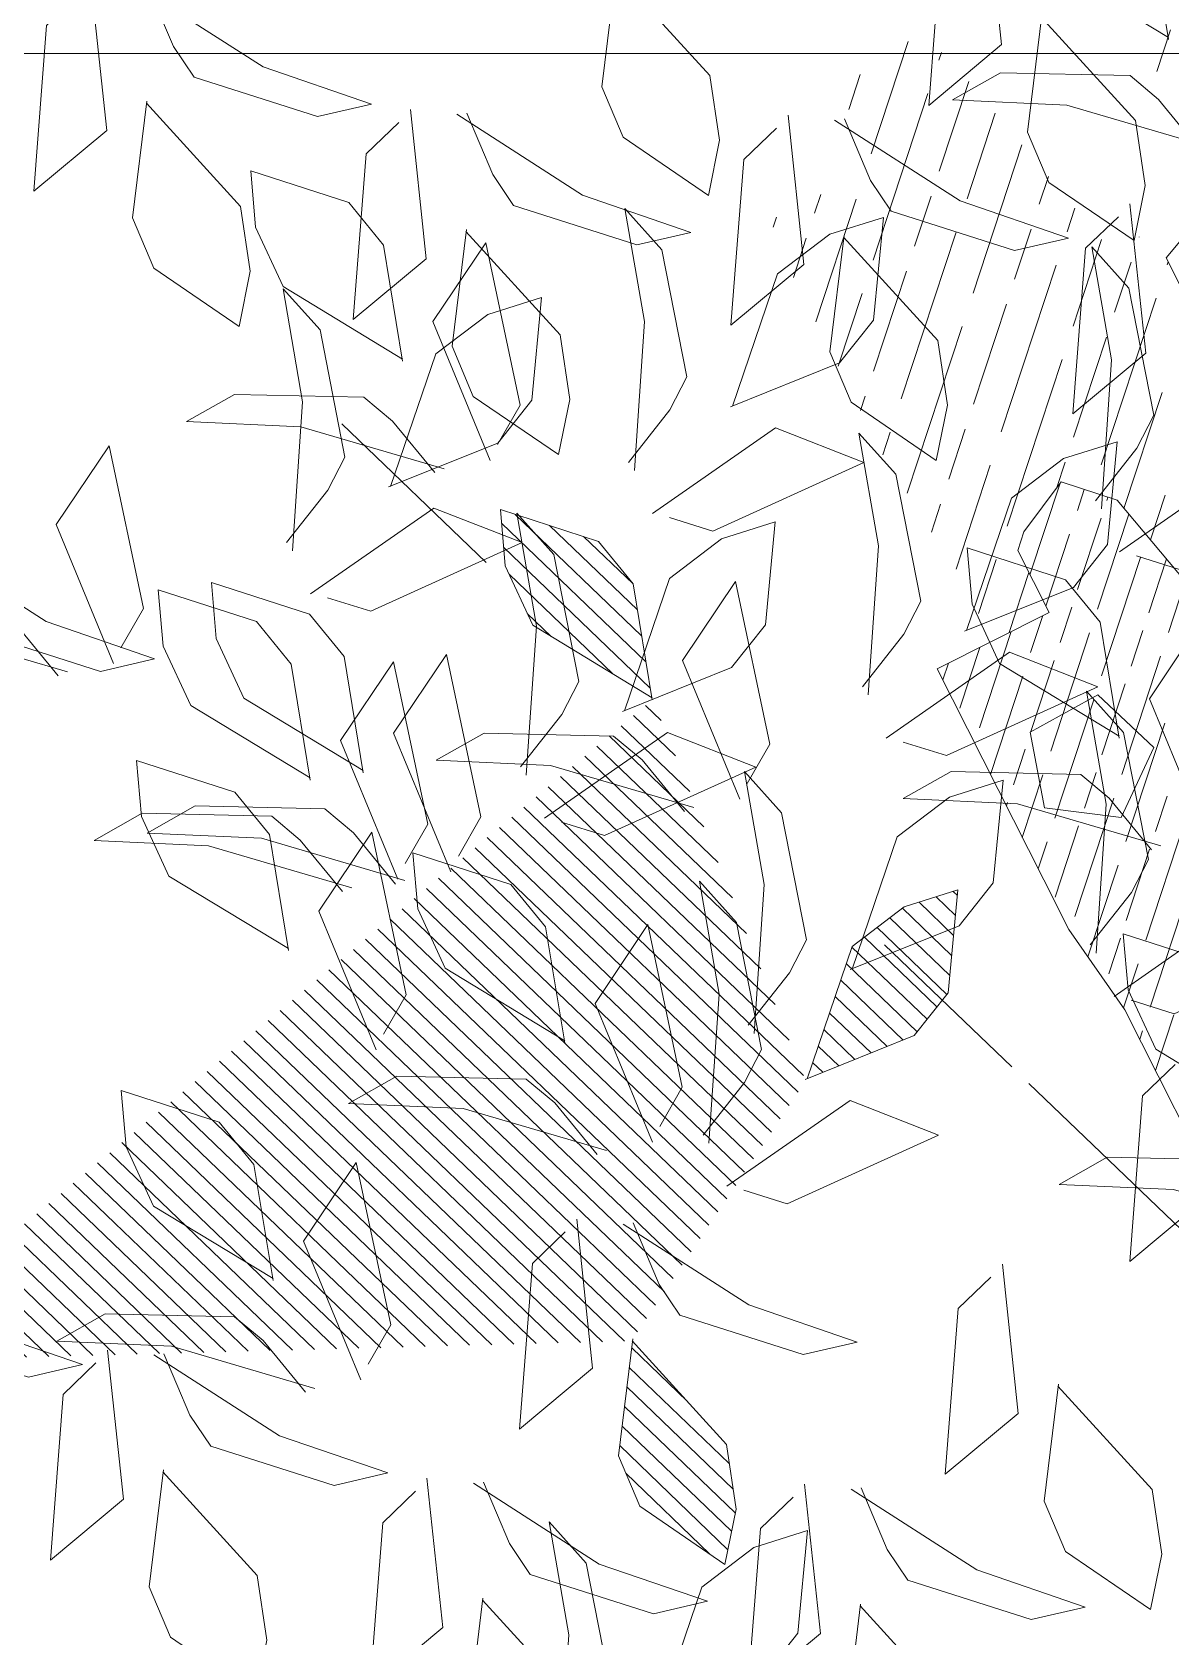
# Model space of a CAD drawing. Header units: millimetres. Extents: x 29001 to 40804, y -8833 to -5892.
# Drawn here: x 29465.57 to 29473.07, y -8287.31 to -8276.74 of the extents above; entities that cross this region are included whole.
import ezdxf

# ---------------------------------------------------------------- set-up
doc = ezdxf.new("R2010")
doc.units = ezdxf.units.MM
doc.layers.get('0').update_dxf_attribs({"lineweight": 0})
for name, color, linetype, lineweight in [('250', 250, 'Continuous', 0), ('251', 251, 'Continuous', 0), ('252', 252, 'Continuous', 0), ('ARBOL', 3, 'Continuous', 0), ('xxx_Auto_Tefris_Tefris', 32, 'Continuous', 0)]:
    doc.layers.add(name, color=color, linetype=linetype, lineweight=lineweight)

# ---------------------------------------------------------------- blocks, each defined once
blk = doc.blocks.new('cc')
at = {"color": 66, "linetype": 'Continuous', "true_color": 0x608d07}
for p, q in [((-3.3671, -1.0973), (-3.5008, -1.0201)), ((-3.4568, -1.1214), (-3.4767, -1.1098)), ((-3.1155, -1.3184), (-3.3999, -1.1542)), ((-3.3474, -1.2603), (-3.4538, -1.199)), ((-3.3376, -1.3418), (-3.4229, -1.2926)), ((-3.0062, -1.4574), (-3.2906, -1.2932)), ((-3.214, -1.489), (-3.4342, -1.3619)), ((-3.1243, -1.465), (-3.295, -1.3665)), ((-3.1047, -1.628), (-3.3891, -1.4638)), ((-2.9964, -1.5389), (-3.0817, -1.4896)), ((-3.2228, -1.6356), (-3.3935, -1.5371)), ((-2.8728, -1.686), (-3.1572, -1.5218)), ((-3.3125, -1.6596), (-3.3774, -1.6222)), ((-3.0949, -1.7095), (-3.1802, -1.6602)), ((-2.7635, -1.825), (-3.0478, -1.6608)), ((-3.2032, -1.7986), (-3.3534, -1.7119)), ((-2.9713, -1.8566), (-3.2557, -1.6925)), ((-2.8816, -1.8326), (-3.0522, -1.7341)), ((-3.3213, -1.8062), (-3.3293, -1.8016)), ((-3.1934, -1.8801), (-3.2787, -1.8308)), ((-2.862, -1.9956), (-3.1463, -1.8314)), ((-2.7536, -1.9065), (-2.8389, -1.8572)), ((-2.5842, -1.9285), (-2.7066, -1.8578)), ((-3.0698, -2.0273), (-3.3053, -1.8913)), ((-2.6301, -2.0537), (-2.9144, -1.8895)), ((-2.9801, -2.0032), (-3.1507, -1.9047)), ((-2.5818, -2.0057), (-2.711, -1.9311)), ((-3.0138, -2.1354), (-3.2448, -2.002)), ((-2.8521, -2.0771), (-2.9375, -2.0279)), ((-2.5771, -2.1601), (-2.8051, -2.0284)), ((-2.9241, -2.1114), (-3.0129, -2.0601)), ((-3.1035, -2.1595), (-3.2492, -2.0753)), ((-2.6389, -2.2002), (-2.8095, -2.1017)), ((-2.7286, -2.2243), (-2.9014, -2.1245)), ((-3.1932, -2.1835), (-3.2332, -2.1604)), ((-2.6578, -2.341), (-2.8774, -2.2142)), ((-2.5884, -2.2294), (-2.5962, -2.2249)), ((-2.6213, -2.2862), (-2.6717, -2.2571))]:
    blk.add_line(p, q, dxfattribs=at)
at = {"layer": '250', "color": 66, "true_color": 0x608d07}
for points in [[(-3.606, -0.6275), (-3.4545, -1.193), (-3.4236, -1.4498), (-3.3857, -1.5912), (-3.2247, -2.1919), (-2.9062, -2.1066), (-2.8588, -2.2833), (-2.814, -2.3091), (-2.6535, -2.3419), (-2.5757, -2.2074), (-2.5951, -1.5687)], [(-2.1485, -2.2444), (-2.0538, -2.5978), (-1.7776, -2.6375)]]:
    blk.add_lwpolyline(points, dxfattribs=at)
at = {"layer": '251', "color": 66, "linetype": 'Continuous', "true_color": 0x608d07}
for p, q in [((-2.472, -2.1332), (-2.5798, -2.0709)), ((-2.8757, -2.2204), (-3.02, -2.1371)), ((-2.2981, -2.3404), (-2.5765, -2.1796)), ((-2.9171, -2.3032), (-3.0467, -2.2284)), ((-2.1441, -2.536), (-2.5445, -2.3049)), ((-2.7632, -2.4989), (-3.0129, -2.3547)), ((-2.4367, -2.5806), (-2.8371, -2.3494)), ((-2.6107, -2.3734), (-2.6717, -2.3381)), ((-2.3104, -2.5467), (-2.5506, -2.4081)), ((-2.9295, -2.5096), (-2.9965, -2.4709)), ((-2.7494, -2.6136), (-2.8695, -2.5443)), ((-2.2828, -2.7762), (-2.6831, -2.5451)), ((-2.5754, -2.8208), (-2.9758, -2.5896)), ((-2.1303, -2.6508), (-2.2504, -2.5814)), ((-2.0569, -2.5864), (-2.064, -2.5822)), ((-2.4491, -2.7869), (-2.6893, -2.6483)), ((-2.1491, -2.7467), (-2.3567, -2.6268)), ((-2.0698, -2.6857), (-2.0702, -2.6854)), ((-2.9019, -2.7391), (-2.9562, -2.7077)), ((-2.4215, -3.0164), (-2.8218, -2.7853)), ((-2.269, -2.891), (-2.3891, -2.8216)), ((-2.1458, -2.8553), (-2.2027, -2.8224)), ((-2.8881, -2.8538), (-2.9224, -2.834)), ((-2.1392, -3.0726), (-2.4954, -2.867)), ((-2.5878, -3.0272), (-2.828, -2.8885)), ((-2.1425, -2.964), (-2.2089, -2.9256)), ((-2.7141, -3.061), (-2.8885, -2.9603)), ((-1.6451, -3.0376), (-1.7455, -2.9797)), ((-2.4077, -3.1312), (-2.5278, -3.0618)), ((-2.1359, -3.1813), (-2.3414, -3.0627)), ((-2.5602, -3.2566), (-2.8547, -3.0866)), ((-2.2337, -3.3384), (-2.634, -3.1072)), ((-2.1326, -3.2899), (-2.3476, -3.1658)), ((-2.7265, -3.2674), (-2.8209, -3.2129)), ((-2.6217, -3.3279), (-2.6664, -3.302)), ((-2.1816, -3.4752), (-2.4508, -3.3198)), ((-2.748, -3.3617), (-2.7727, -3.3474)), ((-2.1354, -3.3951), (-2.1536, -3.3846)), ((-2.3336, -3.4942), (-2.417, -3.4461))]:
    blk.add_line(p, q, dxfattribs=at)
at = {"layer": 'ARBOL', "color": 66, "true_color": 0x608d07}
blk.add_lwpolyline([(-2.9373, -1.6572), (-3.1241, -1.5777), (-3.2575, -1.7308), (-3.1531, -1.9049), (-2.9552, -1.8594)], close=True, dxfattribs=at)
blk = doc.blocks.new('U1')
at = {"lineweight": 0}
h = blk.add_hatch(dxfattribs=at)
h.set_pattern_fill('ANSI31', color=41, scale=0.11949, style=0)
h.set_pattern_definition([(45, (-1654800.15585, 54996.655911), (-0.0105615167031, 0.0105615167031), [])])
edge = h.paths.add_edge_path()
edge.add_line((-2359701.9156, 78423.2977), (-2359701.8996, 78423.4079))
edge.add_line((-2359701.8996, 78423.4079), (-2359701.8677, 78423.4488))
edge.add_line((-2359701.8677, 78423.4488), (-2359701.7754, 78423.4807))
edge.add_line((-2359701.7754, 78423.4807), (-2359701.7789, 78423.4275))
edge.add_line((-2359701.7789, 78423.4275), (-2359701.8038, 78423.3707))
edge.add_line((-2359701.8038, 78423.3707), (-2359701.9156, 78423.2997))
edge.add_line((-2359702.0529, 78422.9354), (-2359702.1571, 78422.9747))
edge.add_line((-2359702.1571, 78422.9747), (-2359702.1901, 78423.0147))
edge.add_line((-2359702.1901, 78423.0147), (-2359702.2014, 78423.1118))
edge.add_line((-2359702.2014, 78423.1118), (-2359702.1502, 78423.0968))
edge.add_line((-2359702.1502, 78423.0968), (-2359702.1001, 78423.0603))
edge.add_line((-2359702.1001, 78423.0603), (-2359702.0548, 78422.9358))
edge.add_line((-2359701.8847, 78422.693), (-2359701.8689, 78422.5827))
edge.add_line((-2359701.8689, 78422.5827), (-2359701.888, 78422.5345))
edge.add_line((-2359701.888, 78422.5345), (-2359701.9676, 78422.4778))
edge.add_line((-2359701.9676, 78422.4778), (-2359701.9792, 78422.5299))
edge.add_line((-2359701.9792, 78422.5299), (-2359701.9714, 78422.5914))
edge.add_line((-2359701.9714, 78422.5914), (-2359701.8841, 78422.6911))
edge.add_line((-2359701.1503, 78422.6866), (-2359701.1345, 78422.5763))
edge.add_line((-2359701.1345, 78422.5763), (-2359701.1537, 78422.5281))
edge.add_line((-2359701.1537, 78422.5281), (-2359701.2332, 78422.4714))
edge.add_line((-2359701.2332, 78422.4714), (-2359701.2449, 78422.5235))
edge.add_line((-2359701.2449, 78422.5235), (-2359701.237, 78422.585))
edge.add_line((-2359701.237, 78422.585), (-2359701.1497, 78422.6847))
at = {"lineweight": 0, "true_color": 0x6c822b}
h = blk.add_hatch(dxfattribs=at)
h.set_pattern_fill('ANSI31', color=67, scale=0.11949, style=0)
h.set_pattern_definition([(45, (-1654801.206286, 54993.366467), (-0.0105615167031, 0.0105615167031), [])])
edge = h.paths.add_edge_path()
edge.add_line((-2359702.5956, 78419.4657), (-2359702.5797, 78419.576))
edge.add_line((-2359702.5797, 78419.576), (-2359702.5477, 78419.6168))
edge.add_line((-2359702.5477, 78419.6168), (-2359702.4554, 78419.6487))
edge.add_line((-2359702.4554, 78419.6487), (-2359702.459, 78419.5955))
edge.add_line((-2359702.459, 78419.5955), (-2359702.4838, 78419.5387))
edge.add_line((-2359702.4838, 78419.5387), (-2359702.5957, 78419.4677))
edge.add_line((-2359702.8765, 78419.6852), (-2359702.8606, 78419.7954))
edge.add_line((-2359702.8606, 78419.7954), (-2359702.8286, 78419.8362))
edge.add_line((-2359702.8286, 78419.8362), (-2359702.7363, 78419.8682))
edge.add_line((-2359702.7363, 78419.8682), (-2359702.7398, 78419.8149))
edge.add_line((-2359702.7398, 78419.8149), (-2359702.7647, 78419.7582))
edge.add_line((-2359702.7647, 78419.7582), (-2359702.8766, 78419.6872))
edge.add_line((-2359703.263, 78420.0672), (-2359703.3672, 78420.1065))
edge.add_line((-2359703.3672, 78420.1065), (-2359703.4002, 78420.1465))
edge.add_line((-2359703.4002, 78420.1465), (-2359703.4115, 78420.2436))
edge.add_line((-2359703.4115, 78420.2436), (-2359703.3603, 78420.2286))
edge.add_line((-2359703.3603, 78420.2286), (-2359703.3101, 78420.1921))
edge.add_line((-2359703.3101, 78420.1921), (-2359703.2649, 78420.0676))
edge.add_line((-2359703.5162, 78419.5503), (-2359703.5004, 78419.4401))
edge.add_line((-2359703.5004, 78419.4401), (-2359703.5196, 78419.3919))
edge.add_line((-2359703.5196, 78419.3919), (-2359703.5991, 78419.3352))
edge.add_line((-2359703.5991, 78419.3352), (-2359703.6107, 78419.3873))
edge.add_line((-2359703.6107, 78419.3873), (-2359703.6029, 78419.4488))
edge.add_line((-2359703.6029, 78419.4488), (-2359703.5156, 78419.5484))
edge.add_line((-2359703.1458, 78419.1482), (-2359703.13, 78419.0379))
edge.add_line((-2359703.13, 78419.0379), (-2359703.1492, 78418.9898))
edge.add_line((-2359703.1492, 78418.9898), (-2359703.2288, 78418.9331))
edge.add_line((-2359703.2288, 78418.9331), (-2359703.2404, 78418.9852))
edge.add_line((-2359703.2404, 78418.9852), (-2359703.2325, 78419.0467))
edge.add_line((-2359703.2325, 78419.0467), (-2359703.1453, 78419.1463))
edge.add_line((-2359702.3754, 78420.1489), (-2359702.3595, 78420.2592))
edge.add_line((-2359702.3595, 78420.2592), (-2359702.3275, 78420.3))
edge.add_line((-2359702.3275, 78420.3), (-2359702.2352, 78420.3319))
edge.add_line((-2359702.2352, 78420.3319), (-2359702.2388, 78420.2787))
edge.add_line((-2359702.2388, 78420.2787), (-2359702.2636, 78420.2219))
edge.add_line((-2359702.2636, 78420.2219), (-2359702.3755, 78420.1509))
h = blk.add_hatch(dxfattribs=at)
h.set_pattern_fill('ANSI31', color=67, scale=0.1195, style=0)
edge = h.paths.add_edge_path()
edge.add_line((-2359701.9845, 78417.9483), (-2359701.9685, 78418.0585))
edge.add_line((-2359701.9685, 78418.0585), (-2359701.9366, 78418.0993))
edge.add_line((-2359701.9366, 78418.0993), (-2359701.8442, 78418.1313))
edge.add_line((-2359701.8442, 78418.1313), (-2359701.8478, 78418.0781))
edge.add_line((-2359701.8478, 78418.0781), (-2359701.8726, 78418.0213))
edge.add_line((-2359701.8726, 78418.0213), (-2359701.9845, 78417.9503))
edge.add_line((-2359702.2653, 78418.1678), (-2359702.2494, 78418.278))
edge.add_line((-2359702.2494, 78418.278), (-2359702.2174, 78418.3188))
edge.add_line((-2359702.2174, 78418.3188), (-2359702.1251, 78418.3508))
edge.add_line((-2359702.1251, 78418.3508), (-2359702.1287, 78418.2975))
edge.add_line((-2359702.1287, 78418.2975), (-2359702.1535, 78418.2407))
edge.add_line((-2359702.1535, 78418.2407), (-2359702.2654, 78418.1697))
edge.add_line((-2359702.6518, 78418.5498), (-2359702.756, 78418.5891))
edge.add_line((-2359702.756, 78418.5891), (-2359702.789, 78418.6291))
edge.add_line((-2359702.789, 78418.6291), (-2359702.8003, 78418.7261))
edge.add_line((-2359702.8003, 78418.7261), (-2359702.7491, 78418.7112))
edge.add_line((-2359702.7491, 78418.7112), (-2359702.699, 78418.6747))
edge.add_line((-2359702.699, 78418.6747), (-2359702.6537, 78418.5502))
edge.add_line((-2359702.905, 78418.0329), (-2359702.8892, 78417.9226))
edge.add_line((-2359702.8892, 78417.9226), (-2359702.9084, 78417.8744))
edge.add_line((-2359702.9084, 78417.8744), (-2359702.9879, 78417.8178))
edge.add_line((-2359702.9879, 78417.8178), (-2359702.9995, 78417.8698))
edge.add_line((-2359702.9995, 78417.8698), (-2359702.9917, 78417.9313))
edge.add_line((-2359702.9917, 78417.9313), (-2359702.9044, 78418.031))
edge.add_line((-2359702.5347, 78417.6308), (-2359702.5189, 78417.5205))
edge.add_line((-2359702.5189, 78417.5205), (-2359702.538, 78417.4723))
edge.add_line((-2359702.538, 78417.4723), (-2359702.6176, 78417.4156))
edge.add_line((-2359702.6176, 78417.4156), (-2359702.6292, 78417.4677))
edge.add_line((-2359702.6292, 78417.4677), (-2359702.6214, 78417.5292))
edge.add_line((-2359702.6214, 78417.5292), (-2359702.5341, 78417.6289))
edge.add_line((-2359701.7643, 78418.6315), (-2359701.7483, 78418.7417))
edge.add_line((-2359701.7483, 78418.7417), (-2359701.7164, 78418.7826))
edge.add_line((-2359701.7164, 78418.7826), (-2359701.624, 78418.8145))
edge.add_line((-2359701.624, 78418.8145), (-2359701.6276, 78418.7613))
edge.add_line((-2359701.6276, 78418.7613), (-2359701.6524, 78418.7045))
edge.add_line((-2359701.6524, 78418.7045), (-2359701.7643, 78418.6335))
at = {"color": 67, "lineweight": 0, "true_color": 0x6c822b}
for points in [[(-2359701.7141, 78423.517), (-2359701.6751, 78423.5666), (-2359701.6484, 78423.5897), (-2359701.5259, 78423.595), (-2359701.4798, 78423.5702), (-2359701.5881, 78423.5631), (-2359701.723, 78423.5205)], [(-2359701.9354, 78423.47), (-2359701.9761, 78423.4563), (-2359702.1207, 78423.5184), (-2359702.0377, 78423.5528), (-2359701.9194, 78423.474)], [(-2359702.1149, 78423.306), (-2359702.155, 78423.3549), (-2359702.1718, 78423.3858), (-2359702.1506, 78423.5066), (-2359702.1164, 78423.5463), (-2359702.1328, 78423.439), (-2359702.1203, 78423.2981)], [(-2359702.2125, 78423.3567), (-2359702.3168, 78423.396), (-2359702.3497, 78423.436), (-2359702.361, 78423.533), (-2359702.3098, 78423.5181), (-2359702.2597, 78423.4816), (-2359702.2145, 78423.3571)], [(-2359701.9156, 78423.2977), (-2359701.8996, 78423.4079), (-2359701.8677, 78423.4488), (-2359701.7754, 78423.4807), (-2359701.7789, 78423.4275), (-2359701.8038, 78423.3707), (-2359701.9156, 78423.2997)], [(-2359702.0039, 78423.2167), (-2359702.026, 78423.2536), (-2359701.9966, 78423.4081), (-2359701.945, 78423.3345), (-2359701.9966, 78423.202)], [(-2359701.7289, 78423.1534), (-2359701.751, 78423.1902), (-2359701.7215, 78423.3447), (-2359701.67, 78423.2711), (-2359701.7215, 78423.1387)], [(-2359702.1525, 78423.2529), (-2359702.1932, 78423.2393), (-2359702.3378, 78423.3013), (-2359702.2548, 78423.3358), (-2359702.1365, 78423.257)], [(-2359702.3256, 78423.0571), (-2359702.3657, 78423.1059), (-2359702.3825, 78423.1369), (-2359702.3613, 78423.2577), (-2359702.3271, 78423.2974), (-2359702.3435, 78423.1901), (-2359702.331, 78423.0492)], [(-2359701.944, 78423.1914), (-2359701.905, 78423.2411), (-2359701.8783, 78423.2642), (-2359701.7558, 78423.2695), (-2359701.7097, 78423.2447), (-2359701.818, 78423.2376), (-2359701.9529, 78423.195)], [(-2359701.5663, 78423.0674), (-2359701.5503, 78423.1776), (-2359701.5184, 78423.2184), (-2359701.426, 78423.2504), (-2359701.4296, 78423.1971), (-2359701.4544, 78423.1403), (-2359701.5663, 78423.0694)], [(-2359701.6689, 78423.1281), (-2359701.6299, 78423.1777), (-2359701.6033, 78423.2008), (-2359701.4807, 78423.2061), (-2359701.4346, 78423.1813), (-2359701.5429, 78423.1742), (-2359701.6778, 78423.1316)], [(-2359701.6546, 78422.9864), (-2359701.6767, 78423.0232), (-2359701.6473, 78423.1778), (-2359701.5957, 78423.1042), (-2359701.6473, 78422.9717)], [(-2359701.8261, 78422.9746), (-2359701.8101, 78423.0849), (-2359701.7782, 78423.1257), (-2359701.6859, 78423.1576), (-2359701.6894, 78423.1044), (-2359701.7143, 78423.0476), (-2359701.8261, 78422.9766)], [(-2359702.0529, 78422.9354), (-2359702.1571, 78422.9747), (-2359702.1901, 78423.0147), (-2359702.2014, 78423.1118), (-2359702.1502, 78423.0968), (-2359702.1001, 78423.0603), (-2359702.0548, 78422.9358)], [(-2359701.9552, 78422.8847), (-2359701.9954, 78422.9336), (-2359702.0121, 78422.9646), (-2359701.991, 78423.0853), (-2359701.9568, 78423.1251), (-2359701.9732, 78423.0178), (-2359701.9606, 78422.8768)], [(-2359702.3632, 78423.004), (-2359702.4039, 78422.9904), (-2359702.5485, 78423.0524), (-2359702.4656, 78423.0869), (-2359702.3473, 78423.008)], [(-2359701.9144, 78422.8937), (-2359701.9365, 78422.9305), (-2359701.9071, 78423.085), (-2359701.8555, 78423.0114), (-2359701.9071, 78422.8789)], [(-2359702.4974, 78422.8841), (-2359702.4815, 78422.9943), (-2359702.4495, 78423.0352), (-2359702.3572, 78423.0671), (-2359702.3607, 78423.0139), (-2359702.3856, 78422.9571), (-2359702.4974, 78422.8861)], [(-2359702.4038, 78422.9424), (-2359702.3723, 78422.9133), (-2359702.3569, 78422.7567), (-2359702.4271, 78422.8128), (-2359702.4151, 78422.9544)], [(-2359701.8545, 78422.8684), (-2359701.8155, 78422.918), (-2359701.7888, 78422.9411), (-2359701.6663, 78422.9464), (-2359701.6202, 78422.9216), (-2359701.7285, 78422.9145), (-2359701.8634, 78422.8719)], [(-2359701.5452, 78422.7552), (-2359701.5293, 78422.8654), (-2359701.4973, 78422.9062), (-2359701.405, 78422.9382), (-2359701.4085, 78422.8849), (-2359701.4334, 78422.8281), (-2359701.5452, 78422.7572)], [(-2359701.9929, 78422.8317), (-2359702.0336, 78422.818), (-2359702.1782, 78422.8801), (-2359702.0952, 78422.9146), (-2359701.9769, 78422.8357)], [(-2359702.5259, 78422.7778), (-2359702.4868, 78422.8275), (-2359702.4602, 78422.8506), (-2359702.3376, 78422.8559), (-2359702.2915, 78422.8311), (-2359702.3998, 78422.824), (-2359702.5347, 78422.7814)], [(-2359701.8874, 78422.8029), (-2359701.9108, 78422.7442), (-2359701.9299, 78422.7146), (-2359702.0459, 78422.6749), (-2359702.0972, 78422.6857), (-2359701.9953, 78422.7231), (-2359701.8779, 78422.802)], [(-2359701.8227, 78422.7956), (-2359701.7912, 78422.7665), (-2359701.7758, 78422.6099), (-2359701.846, 78422.666), (-2359701.834, 78422.8076)], [(-2359701.153, 78422.7966), (-2359701.1765, 78422.7379), (-2359701.1955, 78422.7082), (-2359701.3116, 78422.6686), (-2359701.3629, 78422.6794), (-2359701.261, 78422.7167), (-2359701.1435, 78422.7957)], [(-2359702.225, 78422.7445), (-2359702.1935, 78422.7154), (-2359702.1781, 78422.5588), (-2359702.2483, 78422.6149), (-2359702.2363, 78422.7565)], [(-2359701.5737, 78422.6489), (-2359701.5346, 78422.6986), (-2359701.508, 78422.7217), (-2359701.3855, 78422.727), (-2359701.3393, 78422.7021), (-2359701.4476, 78422.695), (-2359701.5825, 78422.6524)], [(-2359701.8847, 78422.693), (-2359701.8689, 78422.5827), (-2359701.888, 78422.5345), (-2359701.9676, 78422.4778), (-2359701.9792, 78422.5299), (-2359701.9714, 78422.5914), (-2359701.8841, 78422.6911)], [(-2359701.4404, 78422.6881), (-2359701.4638, 78422.6294), (-2359701.4829, 78422.5997), (-2359701.5989, 78422.56), (-2359701.6502, 78422.5709), (-2359701.5483, 78422.6082), (-2359701.4309, 78422.6872)], [(-2359701.3758, 78422.6807), (-2359701.3442, 78422.6516), (-2359701.3288, 78422.495), (-2359701.3991, 78422.5511), (-2359701.387, 78422.6927)], [(-2359702.287, 78422.6419), (-2359702.2712, 78422.5316), (-2359702.2903, 78422.4835), (-2359702.3699, 78422.4268), (-2359702.3815, 78422.4789), (-2359702.3737, 78422.5403), (-2359702.2864, 78422.64)], [(-2359701.6759, 78422.553), (-2359701.6443, 78422.5239), (-2359701.629, 78422.3673), (-2359701.6992, 78422.4234), (-2359701.6871, 78422.5651)], [(-2359701.4377, 78422.5781), (-2359701.4219, 78422.4678), (-2359701.441, 78422.4196), (-2359701.5206, 78422.3629), (-2359701.5322, 78422.415), (-2359701.5244, 78422.4765), (-2359701.4371, 78422.5762)], [(-2359702.0335, 78422.5402), (-2359702.0019, 78422.5112), (-2359701.9866, 78422.3546), (-2359702.0568, 78422.4106), (-2359702.0447, 78422.5523)], [(-2359701.7405, 78422.5604), (-2359701.764, 78422.5017), (-2359701.783, 78422.4721), (-2359701.899, 78422.4324), (-2359701.9503, 78422.4432), (-2359701.8484, 78422.4806), (-2359701.731, 78422.5595)], [(-2359702.0981, 78422.5476), (-2359702.1216, 78422.4889), (-2359702.1406, 78422.4593), (-2359702.2566, 78422.4196), (-2359702.3079, 78422.4304), (-2359702.206, 78422.4678), (-2359702.0886, 78422.5467)], [(-2359701.8004, 78422.2812), (-2359701.8405, 78422.33), (-2359701.8573, 78422.361), (-2359701.8361, 78422.4818), (-2359701.8019, 78422.5215), (-2359701.8183, 78422.4142), (-2359701.8057, 78422.2733)], [(-2359701.898, 78422.3319), (-2359702.0022, 78422.3712), (-2359702.0352, 78422.4112), (-2359702.0465, 78422.5082), (-2359701.9953, 78422.4933), (-2359701.9452, 78422.4568), (-2359701.9, 78422.3322)], [(-2359701.7378, 78422.4504), (-2359701.722, 78422.3402), (-2359701.7412, 78422.292), (-2359701.8207, 78422.2353), (-2359701.8323, 78422.2874), (-2359701.8245, 78422.3489), (-2359701.7372, 78422.4485)], [(-2359702.0954, 78422.4376), (-2359702.0796, 78422.3274), (-2359702.0988, 78422.2792), (-2359702.1783, 78422.2225), (-2359702.1899, 78422.2746), (-2359702.1821, 78422.3361), (-2359702.0948, 78422.4358)], [(-2359702.4151, 78419.1513), (-2359702.3992, 78419.2615), (-2359702.3672, 78419.3023), (-2359702.2749, 78419.3343), (-2359702.2784, 78419.2811), (-2359702.3033, 78419.2243), (-2359702.4151, 78419.1533)], [(-2359702.2336, 78419.2793), (-2359702.202, 78419.2502), (-2359702.1867, 78419.0936), (-2359702.2569, 78419.1497), (-2359702.2448, 78419.2913)], [(-2359701.8933, 78419.2277), (-2359701.8775, 78419.1175), (-2359701.8966, 78419.0693), (-2359701.9762, 78419.0126), (-2359701.9878, 78419.0647), (-2359701.9799, 78419.1262), (-2359701.8927, 78419.2259)], [(-2359701.4489, 78419.2228), (-2359701.4724, 78419.1641), (-2359701.4914, 78419.1345), (-2359701.6075, 78419.0948), (-2359701.6588, 78419.1056), (-2359701.5569, 78419.143), (-2359701.4394, 78419.2219)], [(-2359701.3843, 78419.2155), (-2359701.3527, 78419.1864), (-2359701.3374, 78419.0298), (-2359701.4076, 78419.0858), (-2359701.3955, 78419.2275)], [(-2359702.2955, 78419.1767), (-2359702.2797, 78419.0664), (-2359702.2989, 78419.0182), (-2359702.3785, 78418.9616), (-2359702.3901, 78419.0136), (-2359702.3822, 78419.0751), (-2359702.295, 78419.1748)], [(-2359702.4435, 78419.045), (-2359702.4045, 78419.0947), (-2359702.3779, 78419.1178), (-2359702.2553, 78419.1231), (-2359702.2092, 78419.0983), (-2359702.3175, 78419.0912), (-2359702.4524, 78419.0486)], [(-2359701.6844, 78419.0878), (-2359701.6529, 78419.0587), (-2359701.6375, 78418.9021), (-2359701.7077, 78418.9582), (-2359701.6957, 78419.0998)], [(-2359701.4463, 78419.1128), (-2359701.4305, 78419.0026), (-2359701.4496, 78418.9544), (-2359701.5292, 78418.8977), (-2359701.5408, 78418.9498), (-2359701.533, 78419.0113), (-2359701.4457, 78419.111)], [(-2359702.042, 78419.075), (-2359702.0105, 78419.046), (-2359701.9951, 78418.8894), (-2359702.0653, 78418.9454), (-2359702.0533, 78419.0871)], [(-2359701.7491, 78419.0952), (-2359701.7725, 78419.0365), (-2359701.7916, 78419.0068), (-2359701.9076, 78418.9672), (-2359701.9589, 78418.978), (-2359701.857, 78419.0154), (-2359701.7396, 78419.0943)], [(-2359702.1067, 78419.0824), (-2359702.1301, 78419.0237), (-2359702.1492, 78418.9941), (-2359702.2652, 78418.9544), (-2359702.3165, 78418.9652), (-2359702.2146, 78419.0026), (-2359702.0972, 78419.0815)], [(-2359702.3641, 78418.9844), (-2359702.3325, 78418.9553), (-2359702.3172, 78418.7987), (-2359702.3874, 78418.8548), (-2359702.3753, 78418.9964)], [(-2359701.7464, 78418.9852), (-2359701.7306, 78418.8749), (-2359701.7497, 78418.8268), (-2359701.8293, 78418.7701), (-2359701.8409, 78418.8222), (-2359701.8331, 78418.8836), (-2359701.7458, 78418.9833)], [(-2359702.104, 78418.9724), (-2359702.0882, 78418.8622), (-2359702.1073, 78418.814), (-2359702.1869, 78418.7573), (-2359702.1985, 78418.8094), (-2359702.1907, 78418.8709), (-2359702.1034, 78418.9705)], [(-2359702.337, 78418.7161), (-2359702.3771, 78418.765), (-2359702.3939, 78418.796), (-2359702.3727, 78418.9167), (-2359702.3385, 78418.9565), (-2359702.3549, 78418.8492), (-2359702.3424, 78418.7082)], [(-2359701.6677, 78418.7429), (-2359701.7719, 78418.7822), (-2359701.8049, 78418.8222), (-2359701.8162, 78418.9192), (-2359701.765, 78418.9043), (-2359701.7149, 78418.8678), (-2359701.6696, 78418.7432)], [(-2359701.57, 78418.6922), (-2359701.6101, 78418.741), (-2359701.6269, 78418.772), (-2359701.6058, 78418.8928), (-2359701.5716, 78418.9325), (-2359701.5879, 78418.8252), (-2359701.5754, 78418.6843)], [(-2359702.3746, 78418.6631), (-2359702.4153, 78418.6494), (-2359702.5599, 78418.7115), (-2359702.477, 78418.746), (-2359702.3587, 78418.6671)], [(-2359701.6077, 78418.6391), (-2359701.6484, 78418.6255), (-2359701.793, 78418.6875), (-2359701.71, 78418.722), (-2359701.5917, 78418.6431)], [(-2359701.7871, 78418.4752), (-2359701.8273, 78418.524), (-2359701.8441, 78418.555), (-2359701.8229, 78418.6758), (-2359701.7887, 78418.7155), (-2359701.8051, 78418.6082), (-2359701.7925, 78418.4673)], [(-2359701.8848, 78418.5258), (-2359701.989, 78418.5651), (-2359702.022, 78418.6051), (-2359702.0333, 78418.7022), (-2359701.9821, 78418.6872), (-2359701.932, 78418.6507), (-2359701.8867, 78418.5262)], [(-2359702.3548, 78418.4908), (-2359702.3389, 78418.6011), (-2359702.3069, 78418.6419), (-2359702.2146, 78418.6738), (-2359702.2182, 78418.6206), (-2359702.243, 78418.5638), (-2359702.3549, 78418.4928)], [(-2359702.4432, 78418.4099), (-2359702.4653, 78418.4467), (-2359702.4358, 78418.6012), (-2359702.3843, 78418.5276), (-2359702.4358, 78418.3951)], [(-2359701.8248, 78418.4221), (-2359701.8655, 78418.4085), (-2359702.0101, 78418.4705), (-2359701.9271, 78418.505), (-2359701.8088, 78418.4261)], [(-2359702.3833, 78418.3846), (-2359702.3442, 78418.4342), (-2359702.3176, 78418.4573), (-2359702.1951, 78418.4626), (-2359702.1489, 78418.4378), (-2359702.2572, 78418.4307), (-2359702.3922, 78418.3881)]]:
    blk.add_lwpolyline(points, dxfattribs=at)
at = {"color": 63, "lineweight": 0}
blk.add_lwpolyline([(-2359701.6336, 78422.6742), (-2359701.6557, 78422.711), (-2359701.6262, 78422.8656), (-2359701.5747, 78422.792), (-2359701.6262, 78422.6595)], dxfattribs=at)
at = {"layer": '250', "lineweight": 0}
for points in [[(-2359701.6857, 78423.6232), (-2359701.6698, 78423.7335), (-2359701.6378, 78423.7743), (-2359701.5455, 78423.8062), (-2359701.549, 78423.753), (-2359701.5739, 78423.6962), (-2359701.6857, 78423.6252)], [(-2359701.9954, 78423.5737), (-2359702.0996, 78423.613), (-2359702.1326, 78423.653), (-2359702.1439, 78423.75), (-2359702.0927, 78423.7351), (-2359702.0426, 78423.6986), (-2359701.9974, 78423.5741)], [(-2359701.8978, 78423.523), (-2359701.9379, 78423.5719), (-2359701.9547, 78423.6028), (-2359701.9335, 78423.7236), (-2359701.8993, 78423.7634), (-2359701.9157, 78423.6561), (-2359701.9031, 78423.5151)], [(-2359701.7741, 78423.5423), (-2359701.7962, 78423.5791), (-2359701.7667, 78423.7336), (-2359701.7151, 78423.66), (-2359701.7667, 78423.5275)], [(-2359701.4134, 78423.3574), (-2359701.4355, 78423.3942), (-2359701.406, 78423.5488), (-2359701.3545, 78423.4752), (-2359701.406, 78423.3427)], [(-2359701.6405, 78423.2343), (-2359701.6246, 78423.3446), (-2359701.5926, 78423.3854), (-2359701.5003, 78423.4173), (-2359701.5038, 78423.3641), (-2359701.5287, 78423.3073), (-2359701.6405, 78423.2363)], [(-2359701.3535, 78423.3321), (-2359701.3144, 78423.3818), (-2359701.2878, 78423.4049), (-2359701.1653, 78423.4102), (-2359701.1191, 78423.3853), (-2359701.2274, 78423.3782), (-2359701.3623, 78423.3357)], [(-2359701.2329, 78418.7018), (-2359701.2563, 78418.6431), (-2359701.2754, 78418.6134), (-2359701.3914, 78418.5738), (-2359701.4427, 78418.5846), (-2359701.3408, 78418.622), (-2359701.2234, 78418.7009)], [(-2359701.5878, 78418.4669), (-2359701.5719, 78418.5771), (-2359701.5399, 78418.6179), (-2359701.4476, 78418.6499), (-2359701.4512, 78418.5966), (-2359701.476, 78418.5398), (-2359701.5879, 78418.4689)], [(-2359701.6762, 78418.3859), (-2359701.6983, 78418.4227), (-2359701.6688, 78418.5773), (-2359701.6173, 78418.5037), (-2359701.6688, 78418.3712)], [(-2359701.9979, 78418.2262), (-2359702.038, 78418.2751), (-2359702.0548, 78418.3061), (-2359702.0336, 78418.4268), (-2359701.9994, 78418.4666), (-2359702.0158, 78418.3593), (-2359702.0033, 78418.2183)], [(-2359702.0955, 78418.2769), (-2359702.1997, 78418.3162), (-2359702.2327, 78418.3562), (-2359702.244, 78418.4533), (-2359702.1928, 78418.4383), (-2359702.1427, 78418.4018), (-2359702.0975, 78418.2773)], [(-2359701.6163, 78418.3606), (-2359701.5772, 78418.4103), (-2359701.5506, 78418.4334), (-2359701.4281, 78418.4387), (-2359701.3819, 78418.4138), (-2359701.4902, 78418.4067), (-2359701.6252, 78418.3641)]]:
    blk.add_lwpolyline(points, dxfattribs=at)
blk = doc.blocks.new('MOBİLYALAR')
at = {"layer": 'xxx_Auto_Tefris_Tefris', "lineweight": 0}
blk.add_lwpolyline([(349.435, -2018.439), (310.129, -2018.439), (310.129, -1955.086), (349.435, -1955.086)], close=True, dxfattribs=at)
at = {"lineweight": 0, "extrusion": (7.374e-13, 3.02e-14, -1), "xscale": 6.952506840120427, "yscale": 6.952506840120427, "zscale": 6.952506840120427, "rotation": 358.8247405303607}
for p in [(16390885.038, -883545.542), (16390884.375, -883578.64)]:
    blk.add_blockref('U1', p, dxfattribs=at)
at = {"layer": '252', "lineweight": 0, "extrusion": (0, 0, -1), "xscale": 2.5, "yscale": 2.5, "zscale": 2.5, "rotation": 138.2177405299978}
blk.add_blockref('cc', (-336.402, -1957.852), dxfattribs=at)

msp = doc.modelspace()

# ---------------------------------------------------------------- block references
at = {"color": 6}
msp.add_blockref('MOBİLYALAR', (29144.792, -6321.799), dxfattribs=at)

doc.saveas('drawing.dxf')
